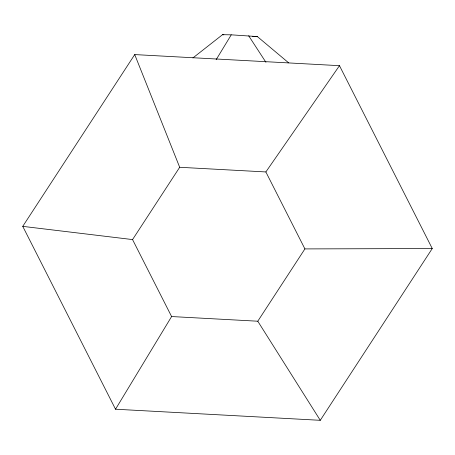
<?xml version="1.0" encoding="UTF-8"?>
<svg xmlns="http://www.w3.org/2000/svg" width="455" height="455" viewBox="0 0 455 455"><rect width="100%" height="100%" fill="white"/><g stroke="black" fill="none" stroke-linecap="round" stroke-linejoin="round"><path stroke-width="0.68" d="M115.525 409.221L171.603 316.549L132.553 239.58L22.75 226.357L134.725 54.583L339.476 65.674L432.25 248.538L320.274 420.312L115.525 409.221L22.75 226.357M216.182 59.639L231.254 34.83L257.365 36.576L288.629 62.824M132.553 239.58L179.685 167.281L134.725 54.583M171.603 316.549L257.78 321.213L304.913 248.913L432.25 248.538M179.685 167.281L265.862 171.944L339.476 65.674M192.92 57.927L222.523 34.688L231.254 34.83M252.667 36.502L257.365 36.576M222.523 34.688L223.86 34.813M248.675 35.774L265.953 62.335M257.78 321.213L320.274 420.312M265.862 171.944L304.913 248.913"/></g></svg>
